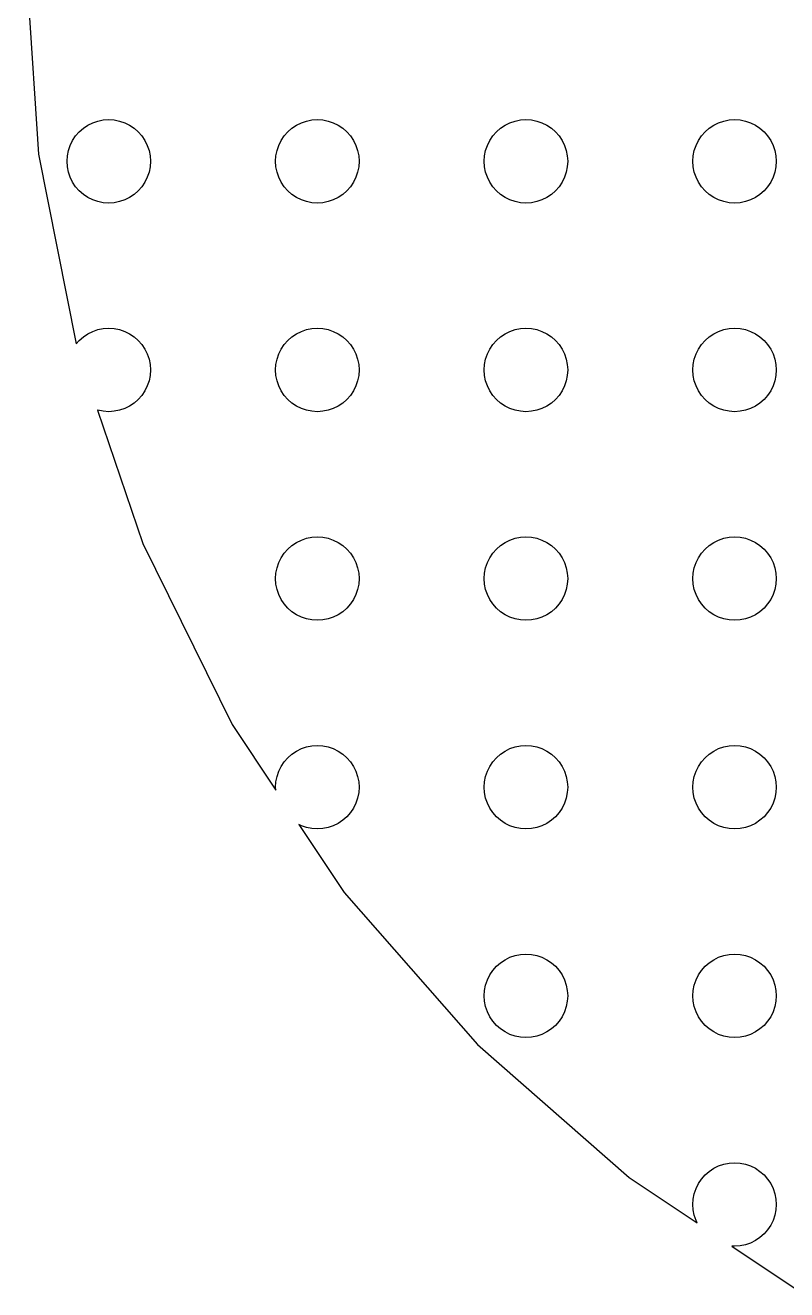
# Model space of a CAD drawing. Header units: metres. Extents: x -111 to 111, y -111 to 111.
# Drawn here: x -111 to -56.2, y -96.1 to -5.2 of the extents above; entities that cross this region are included whole.
import ezdxf

# ---------------------------------------------------------------- set-up
doc = ezdxf.new("R2010")
doc.units = ezdxf.units.M

msp = doc.modelspace()

# ---------------------------------------------------------------- linework, layer by layer
for p, q in [((-111, 0), (-110.05, -14.4884)), ((-107.121, -12.8787), (-106.826, -12.6199)), ((-106.826, -12.6199), (-106.5, -12.4019)), ((-106.5, -12.4019), (-106.148, -12.2283)), ((-106.148, -12.2283), (-105.776, -12.1022)), ((-105.776, -12.1022), (-105.392, -12.0257)), ((-105.392, -12.0257), (-105, -12)), ((-105, -12), (-104.608, -12.0257)), ((-104.608, -12.0257), (-104.224, -12.1022)), ((-104.224, -12.1022), (-103.852, -12.2283)), ((-103.852, -12.2283), (-103.5, -12.4019)), ((-103.5, -12.4019), (-103.174, -12.6199)), ((-103.174, -12.6199), (-102.879, -12.8787)), ((-92.1213, -12.8787), (-91.8263, -12.6199)), ((-91.8263, -12.6199), (-91.5, -12.4019)), ((-91.5, -12.4019), (-91.148, -12.2283)), ((-91.148, -12.2283), (-90.7765, -12.1022)), ((-90.7765, -12.1022), (-90.3916, -12.0257)), ((-90.3916, -12.0257), (-90, -12)), ((-90, -12), (-89.6084, -12.0257)), ((-89.6084, -12.0257), (-89.2235, -12.1022)), ((-89.2235, -12.1022), (-88.8519, -12.2283)), ((-88.8519, -12.2283), (-88.5, -12.4019)), ((-88.5, -12.4019), (-88.1737, -12.6199)), ((-88.1737, -12.6199), (-87.8787, -12.8787)), ((-77.1213, -12.8787), (-76.8263, -12.6199)), ((-76.8263, -12.6199), (-76.5, -12.4019)), ((-76.5, -12.4019), (-76.148, -12.2283)), ((-76.148, -12.2283), (-75.7765, -12.1022)), ((-75.7765, -12.1022), (-75.3916, -12.0257)), ((-75.3916, -12.0257), (-75, -12)), ((-75, -12), (-74.6084, -12.0257)), ((-74.6084, -12.0257), (-74.2235, -12.1022)), ((-74.2235, -12.1022), (-73.8519, -12.2283)), ((-73.8519, -12.2283), (-73.5, -12.4019)), ((-73.5, -12.4019), (-73.1737, -12.6199)), ((-73.1737, -12.6199), (-72.8787, -12.8787)), ((-62.1213, -12.8787), (-61.8263, -12.6199)), ((-61.8263, -12.6199), (-61.5, -12.4019)), ((-61.5, -12.4019), (-61.148, -12.2283)), ((-61.148, -12.2283), (-60.7765, -12.1022)), ((-60.7765, -12.1022), (-60.3916, -12.0257)), ((-60.3916, -12.0257), (-60, -12)), ((-60, -12), (-59.6084, -12.0257)), ((-59.6084, -12.0257), (-59.2235, -12.1022)), ((-59.2235, -12.1022), (-58.8519, -12.2283)), ((-58.8519, -12.2283), (-58.5, -12.4019)), ((-58.5, -12.4019), (-58.1737, -12.6199)), ((-58.1737, -12.6199), (-57.8787, -12.8787)), ((-107.772, -13.8519), (-107.598, -13.5)), ((-107.598, -13.5), (-107.38, -13.1737)), ((-107.38, -13.1737), (-107.121, -12.8787)), ((-102.879, -12.8787), (-102.62, -13.1737)), ((-102.62, -13.1737), (-102.402, -13.5)), ((-102.402, -13.5), (-102.228, -13.8519)), ((-92.7716, -13.8519), (-92.5981, -13.5)), ((-92.5981, -13.5), (-92.3801, -13.1737)), ((-92.3801, -13.1737), (-92.1213, -12.8787)), ((-87.8787, -12.8787), (-87.6199, -13.1737)), ((-87.6199, -13.1737), (-87.4019, -13.5)), ((-87.4019, -13.5), (-87.2284, -13.8519)), ((-77.7716, -13.8519), (-77.5981, -13.5)), ((-77.5981, -13.5), (-77.3801, -13.1737)), ((-77.3801, -13.1737), (-77.1213, -12.8787)), ((-72.8787, -12.8787), (-72.6199, -13.1737)), ((-72.6199, -13.1737), (-72.4019, -13.5)), ((-72.4019, -13.5), (-72.2284, -13.8519)), ((-62.7716, -13.8519), (-62.5981, -13.5)), ((-62.5981, -13.5), (-62.3801, -13.1737)), ((-62.3801, -13.1737), (-62.1213, -12.8787)), ((-57.8787, -12.8787), (-57.6199, -13.1737)), ((-57.6199, -13.1737), (-57.4019, -13.5)), ((-57.4019, -13.5), (-57.2284, -13.8519)), ((-110.05, -14.4884), (-107.338, -28.1255)), ((-107.974, -14.6084), (-107.898, -14.2235)), ((-107.898, -14.2235), (-107.772, -13.8519)), ((-102.228, -13.8519), (-102.102, -14.2235)), ((-102.102, -14.2235), (-102.026, -14.6084)), ((-92.9743, -14.6084), (-92.8978, -14.2235)), ((-92.8978, -14.2235), (-92.7716, -13.8519)), ((-87.2284, -13.8519), (-87.1022, -14.2235)), ((-87.1022, -14.2235), (-87.0257, -14.6084)), ((-77.9743, -14.6084), (-77.8978, -14.2235)), ((-77.8978, -14.2235), (-77.7716, -13.8519)), ((-72.2284, -13.8519), (-72.1022, -14.2235)), ((-72.1022, -14.2235), (-72.0257, -14.6084)), ((-62.9743, -14.6084), (-62.8978, -14.2235)), ((-62.8978, -14.2235), (-62.7716, -13.8519)), ((-57.2284, -13.8519), (-57.1022, -14.2235)), ((-57.1022, -14.2235), (-57.0257, -14.6084)), ((-108, -15), (-107.974, -14.6084)), ((-107.974, -15.3916), (-108, -15)), ((-107.898, -15.7764), (-107.974, -15.3916)), ((-102.026, -15.3916), (-102.102, -15.7764)), ((-102.026, -14.6084), (-102, -15)), ((-102, -15), (-102.026, -15.3916)), ((-93, -15), (-92.9743, -14.6084)), ((-92.9743, -15.3916), (-93, -15)), ((-92.8978, -15.7764), (-92.9743, -15.3916)), ((-87.0257, -15.3916), (-87.1022, -15.7764)), ((-87.0257, -14.6084), (-87, -15)), ((-87, -15), (-87.0257, -15.3916)), ((-78, -15), (-77.9743, -14.6084)), ((-77.9743, -15.3916), (-78, -15)), ((-77.8978, -15.7764), (-77.9743, -15.3916)), ((-72.0257, -15.3916), (-72.1022, -15.7764)), ((-72.0257, -14.6084), (-72, -15)), ((-72, -15), (-72.0257, -15.3916)), ((-63, -15), (-62.9743, -14.6084)), ((-62.9743, -15.3916), (-63, -15)), ((-62.8978, -15.7764), (-62.9743, -15.3916)), ((-57.0257, -15.3916), (-57.1022, -15.7764)), ((-57.0257, -14.6084), (-57, -15)), ((-57, -15), (-57.0257, -15.3916)), ((-107.772, -16.148), (-107.898, -15.7764)), ((-107.598, -16.5), (-107.772, -16.148)), ((-102.228, -16.148), (-102.402, -16.5)), ((-102.102, -15.7764), (-102.228, -16.148)), ((-92.7716, -16.148), (-92.8978, -15.7764)), ((-92.5981, -16.5), (-92.7716, -16.148)), ((-87.2284, -16.148), (-87.4019, -16.5)), ((-87.1022, -15.7764), (-87.2284, -16.148)), ((-77.7716, -16.148), (-77.8978, -15.7764)), ((-77.5981, -16.5), (-77.7716, -16.148)), ((-72.2284, -16.148), (-72.4019, -16.5)), ((-72.1022, -15.7764), (-72.2284, -16.148)), ((-62.7716, -16.148), (-62.8978, -15.7764)), ((-62.5981, -16.5), (-62.7716, -16.148)), ((-57.2284, -16.148), (-57.4019, -16.5)), ((-57.1022, -15.7764), (-57.2284, -16.148)), ((-107.38, -16.8263), (-107.598, -16.5)), ((-107.121, -17.1213), (-107.38, -16.8263)), ((-106.826, -17.3801), (-107.121, -17.1213)), ((-102.879, -17.1213), (-103.174, -17.3801)), ((-102.62, -16.8263), (-102.879, -17.1213)), ((-102.402, -16.5), (-102.62, -16.8263)), ((-92.3801, -16.8263), (-92.5981, -16.5)), ((-92.1213, -17.1213), (-92.3801, -16.8263)), ((-91.8263, -17.3801), (-92.1213, -17.1213)), ((-87.8787, -17.1213), (-88.1737, -17.3801)), ((-87.6199, -16.8263), (-87.8787, -17.1213)), ((-87.4019, -16.5), (-87.6199, -16.8263)), ((-77.3801, -16.8263), (-77.5981, -16.5)), ((-77.1213, -17.1213), (-77.3801, -16.8263)), ((-76.8263, -17.3801), (-77.1213, -17.1213)), ((-72.8787, -17.1213), (-73.1737, -17.3801)), ((-72.6199, -16.8263), (-72.8787, -17.1213)), ((-72.4019, -16.5), (-72.6199, -16.8263)), ((-62.3801, -16.8263), (-62.5981, -16.5)), ((-62.1213, -17.1213), (-62.3801, -16.8263)), ((-61.8263, -17.3801), (-62.1213, -17.1213)), ((-57.8787, -17.1213), (-58.1737, -17.3801)), ((-57.6199, -16.8263), (-57.8787, -17.1213)), ((-57.4019, -16.5), (-57.6199, -16.8263)), ((-106.5, -17.5981), (-106.826, -17.3801)), ((-106.148, -17.7716), (-106.5, -17.5981)), ((-105.776, -17.8978), (-106.148, -17.7716)), ((-105.392, -17.9743), (-105.776, -17.8978)), ((-105, -18), (-105.392, -17.9743)), ((-104.608, -17.9743), (-105, -18)), ((-104.224, -17.8978), (-104.608, -17.9743)), ((-103.852, -17.7716), (-104.224, -17.8978)), ((-103.5, -17.5981), (-103.852, -17.7716)), ((-103.174, -17.3801), (-103.5, -17.5981)), ((-91.5, -17.5981), (-91.8263, -17.3801)), ((-91.148, -17.7716), (-91.5, -17.5981)), ((-90.7765, -17.8978), (-91.148, -17.7716)), ((-90.3916, -17.9743), (-90.7765, -17.8978)), ((-90, -18), (-90.3916, -17.9743)), ((-89.6084, -17.9743), (-90, -18)), ((-89.2235, -17.8978), (-89.6084, -17.9743)), ((-88.8519, -17.7716), (-89.2235, -17.8978)), ((-88.5, -17.5981), (-88.8519, -17.7716)), ((-88.1737, -17.3801), (-88.5, -17.5981)), ((-76.5, -17.5981), (-76.8263, -17.3801)), ((-76.148, -17.7716), (-76.5, -17.5981)), ((-75.7765, -17.8978), (-76.148, -17.7716)), ((-75.3916, -17.9743), (-75.7765, -17.8978)), ((-75, -18), (-75.3916, -17.9743)), ((-74.6084, -17.9743), (-75, -18)), ((-74.2235, -17.8978), (-74.6084, -17.9743)), ((-73.8519, -17.7716), (-74.2235, -17.8978)), ((-73.5, -17.5981), (-73.8519, -17.7716)), ((-73.1737, -17.3801), (-73.5, -17.5981)), ((-61.5, -17.5981), (-61.8263, -17.3801)), ((-61.148, -17.7716), (-61.5, -17.5981)), ((-60.7765, -17.8978), (-61.148, -17.7716)), ((-60.3916, -17.9743), (-60.7765, -17.8978)), ((-60, -18), (-60.3916, -17.9743)), ((-59.6084, -17.9743), (-60, -18)), ((-59.2235, -17.8978), (-59.6084, -17.9743)), ((-58.8519, -17.7716), (-59.2235, -17.8978)), ((-58.5, -17.5981), (-58.8519, -17.7716)), ((-58.1737, -17.3801), (-58.5, -17.5981)), ((-106.5, -27.4019), (-106.148, -27.2283)), ((-106.148, -27.2283), (-105.776, -27.1022)), ((-105.776, -27.1022), (-105.392, -27.0257)), ((-105.392, -27.0257), (-105, -27)), ((-105, -27), (-104.608, -27.0257)), ((-104.608, -27.0257), (-104.224, -27.1022)), ((-104.224, -27.1022), (-103.852, -27.2283)), ((-103.852, -27.2283), (-103.5, -27.4019)), ((-91.5, -27.4019), (-91.148, -27.2283)), ((-91.148, -27.2283), (-90.7765, -27.1022)), ((-90.7765, -27.1022), (-90.3916, -27.0257)), ((-90.3916, -27.0257), (-90, -27)), ((-90, -27), (-89.6084, -27.0257)), ((-89.6084, -27.0257), (-89.2235, -27.1022)), ((-89.2235, -27.1022), (-88.8519, -27.2283)), ((-88.8519, -27.2283), (-88.5, -27.4019)), ((-76.5, -27.4019), (-76.148, -27.2283)), ((-76.148, -27.2283), (-75.7765, -27.1022)), ((-75.7765, -27.1022), (-75.3916, -27.0257)), ((-75.3916, -27.0257), (-75, -27)), ((-75, -27), (-74.6084, -27.0257)), ((-74.6084, -27.0257), (-74.2235, -27.1022)), ((-74.2235, -27.1022), (-73.8519, -27.2283)), ((-73.8519, -27.2283), (-73.5, -27.4019)), ((-61.5, -27.4019), (-61.148, -27.2283)), ((-61.148, -27.2283), (-60.7765, -27.1022)), ((-60.7765, -27.1022), (-60.3916, -27.0257)), ((-60.3916, -27.0257), (-60, -27)), ((-60, -27), (-59.6084, -27.0257)), ((-59.6084, -27.0257), (-59.2235, -27.1022)), ((-59.2235, -27.1022), (-58.8519, -27.2283)), ((-58.8519, -27.2283), (-58.5, -27.4019)), ((-107.338, -28.1255), (-107.121, -27.8787)), ((-107.121, -27.8787), (-106.826, -27.6199)), ((-106.826, -27.6199), (-106.5, -27.4019)), ((-103.5, -27.4019), (-103.174, -27.6199)), ((-103.174, -27.6199), (-102.879, -27.8787)), ((-102.879, -27.8787), (-102.62, -28.1737)), ((-102.62, -28.1737), (-102.402, -28.5)), ((-92.5981, -28.5), (-92.3801, -28.1737)), ((-92.3801, -28.1737), (-92.1213, -27.8787)), ((-92.1213, -27.8787), (-91.8263, -27.6199)), ((-91.8263, -27.6199), (-91.5, -27.4019)), ((-88.5, -27.4019), (-88.1737, -27.6199)), ((-88.1737, -27.6199), (-87.8787, -27.8787)), ((-87.8787, -27.8787), (-87.6199, -28.1737)), ((-87.6199, -28.1737), (-87.4019, -28.5)), ((-77.5981, -28.5), (-77.3801, -28.1737)), ((-77.3801, -28.1737), (-77.1213, -27.8787)), ((-77.1213, -27.8787), (-76.8263, -27.6199)), ((-76.8263, -27.6199), (-76.5, -27.4019)), ((-73.5, -27.4019), (-73.1737, -27.6199)), ((-73.1737, -27.6199), (-72.8787, -27.8787)), ((-72.8787, -27.8787), (-72.6199, -28.1737)), ((-72.6199, -28.1737), (-72.4019, -28.5)), ((-62.5981, -28.5), (-62.3801, -28.1737)), ((-62.3801, -28.1737), (-62.1213, -27.8787)), ((-62.1213, -27.8787), (-61.8263, -27.6199)), ((-61.8263, -27.6199), (-61.5, -27.4019)), ((-58.5, -27.4019), (-58.1737, -27.6199)), ((-58.1737, -27.6199), (-57.8787, -27.8787)), ((-57.8787, -27.8787), (-57.6199, -28.1737)), ((-57.6199, -28.1737), (-57.4019, -28.5)), ((-102.402, -28.5), (-102.228, -28.8519)), ((-102.228, -28.8519), (-102.102, -29.2235)), ((-92.8978, -29.2235), (-92.7716, -28.8519)), ((-92.7716, -28.8519), (-92.5981, -28.5)), ((-87.4019, -28.5), (-87.2284, -28.8519)), ((-87.2284, -28.8519), (-87.1022, -29.2235)), ((-77.8978, -29.2235), (-77.7716, -28.8519)), ((-77.7716, -28.8519), (-77.5981, -28.5)), ((-72.4019, -28.5), (-72.2284, -28.8519)), ((-72.2284, -28.8519), (-72.1022, -29.2235)), ((-62.8978, -29.2235), (-62.7716, -28.8519)), ((-62.7716, -28.8519), (-62.5981, -28.5)), ((-57.4019, -28.5), (-57.2284, -28.8519)), ((-57.2284, -28.8519), (-57.1022, -29.2235)), ((-102.102, -29.2235), (-102.026, -29.6084)), ((-102.026, -29.6084), (-102, -30)), ((-93, -30), (-92.9743, -29.6084)), ((-92.9743, -29.6084), (-92.8978, -29.2235)), ((-87.1022, -29.2235), (-87.0257, -29.6084)), ((-87.0257, -29.6084), (-87, -30)), ((-78, -30), (-77.9743, -29.6084)), ((-77.9743, -29.6084), (-77.8978, -29.2235)), ((-72.1022, -29.2235), (-72.0257, -29.6084)), ((-72.0257, -29.6084), (-72, -30)), ((-63, -30), (-62.9743, -29.6084)), ((-62.9743, -29.6084), (-62.8978, -29.2235)), ((-57.1022, -29.2235), (-57.0257, -29.6084)), ((-57.0257, -29.6084), (-57, -30)), ((-102.102, -30.7764), (-102.228, -31.148)), ((-102.026, -30.3916), (-102.102, -30.7764)), ((-102, -30), (-102.026, -30.3916)), ((-92.9743, -30.3916), (-93, -30)), ((-92.8978, -30.7764), (-92.9743, -30.3916)), ((-92.7716, -31.148), (-92.8978, -30.7764)), ((-87.1022, -30.7764), (-87.2284, -31.148)), ((-87.0257, -30.3916), (-87.1022, -30.7764)), ((-87, -30), (-87.0257, -30.3916)), ((-77.9743, -30.3916), (-78, -30)), ((-77.8978, -30.7764), (-77.9743, -30.3916)), ((-77.7716, -31.148), (-77.8978, -30.7764)), ((-72.1022, -30.7764), (-72.2284, -31.148)), ((-72.0257, -30.3916), (-72.1022, -30.7764)), ((-72, -30), (-72.0257, -30.3916)), ((-62.9743, -30.3916), (-63, -30)), ((-62.8978, -30.7764), (-62.9743, -30.3916)), ((-62.7716, -31.148), (-62.8978, -30.7764)), ((-57.1022, -30.7764), (-57.2284, -31.148)), ((-57.0257, -30.3916), (-57.1022, -30.7764)), ((-57, -30), (-57.0257, -30.3916)), ((-102.402, -31.5), (-102.62, -31.8263)), ((-102.228, -31.148), (-102.402, -31.5)), ((-92.5981, -31.5), (-92.7716, -31.148)), ((-92.3801, -31.8263), (-92.5981, -31.5)), ((-87.4019, -31.5), (-87.6199, -31.8263)), ((-87.2284, -31.148), (-87.4019, -31.5)), ((-77.5981, -31.5), (-77.7716, -31.148)), ((-77.3801, -31.8263), (-77.5981, -31.5)), ((-72.4019, -31.5), (-72.6199, -31.8263)), ((-72.2284, -31.148), (-72.4019, -31.5)), ((-62.5981, -31.5), (-62.7716, -31.148)), ((-62.3801, -31.8263), (-62.5981, -31.5)), ((-57.4019, -31.5), (-57.6199, -31.8263)), ((-57.2284, -31.148), (-57.4019, -31.5)), ((-103.5, -32.5981), (-103.852, -32.7716)), ((-103.174, -32.3801), (-103.5, -32.5981)), ((-102.879, -32.1213), (-103.174, -32.3801)), ((-102.62, -31.8263), (-102.879, -32.1213)), ((-92.1213, -32.1213), (-92.3801, -31.8263)), ((-91.8263, -32.3801), (-92.1213, -32.1213)), ((-91.5, -32.5981), (-91.8263, -32.3801)), ((-91.148, -32.7716), (-91.5, -32.5981)), ((-88.5, -32.5981), (-88.8519, -32.7716)), ((-88.1737, -32.3801), (-88.5, -32.5981)), ((-87.8787, -32.1213), (-88.1737, -32.3801)), ((-87.6199, -31.8263), (-87.8787, -32.1213)), ((-77.1213, -32.1213), (-77.3801, -31.8263)), ((-76.8263, -32.3801), (-77.1213, -32.1213)), ((-76.5, -32.5981), (-76.8263, -32.3801)), ((-76.148, -32.7716), (-76.5, -32.5981)), ((-73.5, -32.5981), (-73.8519, -32.7716)), ((-73.1737, -32.3801), (-73.5, -32.5981)), ((-72.8787, -32.1213), (-73.1737, -32.3801)), ((-72.6199, -31.8263), (-72.8787, -32.1213)), ((-62.1213, -32.1213), (-62.3801, -31.8263)), ((-61.8263, -32.3801), (-62.1213, -32.1213)), ((-61.5, -32.5981), (-61.8263, -32.3801)), ((-61.148, -32.7716), (-61.5, -32.5981)), ((-58.5, -32.5981), (-58.8519, -32.7716)), ((-58.1737, -32.3801), (-58.5, -32.5981)), ((-57.8787, -32.1213), (-58.1737, -32.3801)), ((-57.6199, -31.8263), (-57.8787, -32.1213)), ((-105.776, -32.8978), (-105.806, -32.8877)), ((-105.806, -32.8877), (-102.551, -42.4779)), ((-105.392, -32.9743), (-105.776, -32.8978)), ((-105, -33), (-105.392, -32.9743)), ((-104.608, -32.9743), (-105, -33)), ((-104.224, -32.8978), (-104.608, -32.9743)), ((-103.852, -32.7716), (-104.224, -32.8978)), ((-90.7765, -32.8978), (-91.148, -32.7716)), ((-90.3916, -32.9743), (-90.7765, -32.8978)), ((-90, -33), (-90.3916, -32.9743)), ((-89.6084, -32.9743), (-90, -33)), ((-89.2235, -32.8978), (-89.6084, -32.9743)), ((-88.8519, -32.7716), (-89.2235, -32.8978)), ((-75.7765, -32.8978), (-76.148, -32.7716)), ((-75.3916, -32.9743), (-75.7765, -32.8978)), ((-75, -33), (-75.3916, -32.9743)), ((-74.6084, -32.9743), (-75, -33)), ((-74.2235, -32.8978), (-74.6084, -32.9743)), ((-73.8519, -32.7716), (-74.2235, -32.8978)), ((-60.7765, -32.8978), (-61.148, -32.7716)), ((-60.3916, -32.9743), (-60.7765, -32.8978)), ((-60, -33), (-60.3916, -32.9743)), ((-59.6084, -32.9743), (-60, -33)), ((-59.2235, -32.8978), (-59.6084, -32.9743)), ((-58.8519, -32.7716), (-59.2235, -32.8978)), ((-102.551, -42.4779), (-96.1288, -55.5)), ((-92.1213, -42.8787), (-91.8263, -42.6199)), ((-91.8263, -42.6199), (-91.5, -42.4019)), ((-91.5, -42.4019), (-91.148, -42.2284)), ((-91.148, -42.2284), (-90.7765, -42.1022)), ((-90.7765, -42.1022), (-90.3916, -42.0257)), ((-90.3916, -42.0257), (-90, -42)), ((-90, -42), (-89.6084, -42.0257)), ((-89.6084, -42.0257), (-89.2235, -42.1022)), ((-89.2235, -42.1022), (-88.8519, -42.2284)), ((-88.8519, -42.2284), (-88.5, -42.4019)), ((-88.5, -42.4019), (-88.1737, -42.6199)), ((-88.1737, -42.6199), (-87.8787, -42.8787)), ((-77.1213, -42.8787), (-76.8263, -42.6199)), ((-76.8263, -42.6199), (-76.5, -42.4019)), ((-76.5, -42.4019), (-76.148, -42.2284)), ((-76.148, -42.2284), (-75.7765, -42.1022)), ((-75.7765, -42.1022), (-75.3916, -42.0257)), ((-75.3916, -42.0257), (-75, -42)), ((-75, -42), (-74.6084, -42.0257)), ((-74.6084, -42.0257), (-74.2235, -42.1022)), ((-74.2235, -42.1022), (-73.8519, -42.2284)), ((-73.8519, -42.2284), (-73.5, -42.4019)), ((-73.5, -42.4019), (-73.1737, -42.6199)), ((-73.1737, -42.6199), (-72.8787, -42.8787)), ((-62.1213, -42.8787), (-61.8263, -42.6199)), ((-61.8263, -42.6199), (-61.5, -42.4019)), ((-61.5, -42.4019), (-61.148, -42.2284)), ((-61.148, -42.2284), (-60.7765, -42.1022)), ((-60.7765, -42.1022), (-60.3916, -42.0257)), ((-60.3916, -42.0257), (-60, -42)), ((-60, -42), (-59.6084, -42.0257)), ((-59.6084, -42.0257), (-59.2235, -42.1022)), ((-59.2235, -42.1022), (-58.8519, -42.2284)), ((-58.8519, -42.2284), (-58.5, -42.4019)), ((-58.5, -42.4019), (-58.1737, -42.6199)), ((-58.1737, -42.6199), (-57.8787, -42.8787)), ((-92.7716, -43.8519), (-92.5981, -43.5)), ((-92.5981, -43.5), (-92.3801, -43.1737)), ((-92.3801, -43.1737), (-92.1213, -42.8787)), ((-87.8787, -42.8787), (-87.6199, -43.1737)), ((-87.6199, -43.1737), (-87.4019, -43.5)), ((-87.4019, -43.5), (-87.2284, -43.8519)), ((-77.7716, -43.8519), (-77.5981, -43.5)), ((-77.5981, -43.5), (-77.3801, -43.1737)), ((-77.3801, -43.1737), (-77.1213, -42.8787)), ((-72.8787, -42.8787), (-72.6199, -43.1737)), ((-72.6199, -43.1737), (-72.4019, -43.5)), ((-72.4019, -43.5), (-72.2284, -43.8519)), ((-62.7716, -43.8519), (-62.5981, -43.5)), ((-62.5981, -43.5), (-62.3801, -43.1737)), ((-62.3801, -43.1737), (-62.1213, -42.8787)), ((-57.8787, -42.8787), (-57.6199, -43.1737)), ((-57.6199, -43.1737), (-57.4019, -43.5)), ((-57.4019, -43.5), (-57.2284, -43.8519)), ((-92.9743, -44.6084), (-92.8978, -44.2235)), ((-92.8978, -44.2235), (-92.7716, -43.8519)), ((-87.2284, -43.8519), (-87.1022, -44.2235)), ((-87.1022, -44.2235), (-87.0257, -44.6084)), ((-77.9743, -44.6084), (-77.8978, -44.2235)), ((-77.8978, -44.2235), (-77.7716, -43.8519)), ((-72.2284, -43.8519), (-72.1022, -44.2235)), ((-72.1022, -44.2235), (-72.0257, -44.6084)), ((-62.9743, -44.6084), (-62.8978, -44.2235)), ((-62.8978, -44.2235), (-62.7716, -43.8519)), ((-57.2284, -43.8519), (-57.1022, -44.2235)), ((-57.1022, -44.2235), (-57.0257, -44.6084)), ((-93, -45), (-92.9743, -44.6084)), ((-92.9743, -45.3916), (-93, -45)), ((-92.8978, -45.7765), (-92.9743, -45.3916)), ((-87.0257, -45.3916), (-87.1022, -45.7765)), ((-87.0257, -44.6084), (-87, -45)), ((-87, -45), (-87.0257, -45.3916)), ((-78, -45), (-77.9743, -44.6084)), ((-77.9743, -45.3916), (-78, -45)), ((-77.8978, -45.7765), (-77.9743, -45.3916)), ((-72.0257, -45.3916), (-72.1022, -45.7765)), ((-72.0257, -44.6084), (-72, -45)), ((-72, -45), (-72.0257, -45.3916)), ((-63, -45), (-62.9743, -44.6084)), ((-62.9743, -45.3916), (-63, -45)), ((-62.8978, -45.7765), (-62.9743, -45.3916)), ((-57.0257, -45.3916), (-57.1022, -45.7765)), ((-57.0257, -44.6084), (-57, -45)), ((-57, -45), (-57.0257, -45.3916)), ((-92.7716, -46.148), (-92.8978, -45.7765)), ((-92.5981, -46.5), (-92.7716, -46.148)), ((-87.2284, -46.148), (-87.4019, -46.5)), ((-87.1022, -45.7765), (-87.2284, -46.148)), ((-77.7716, -46.148), (-77.8978, -45.7765)), ((-77.5981, -46.5), (-77.7716, -46.148)), ((-72.2284, -46.148), (-72.4019, -46.5)), ((-72.1022, -45.7765), (-72.2284, -46.148)), ((-62.7716, -46.148), (-62.8978, -45.7765)), ((-62.5981, -46.5), (-62.7716, -46.148)), ((-57.2284, -46.148), (-57.4019, -46.5)), ((-57.1022, -45.7765), (-57.2284, -46.148)), ((-92.3801, -46.8263), (-92.5981, -46.5)), ((-92.1213, -47.1213), (-92.3801, -46.8263)), ((-91.8263, -47.3801), (-92.1213, -47.1213)), ((-87.8787, -47.1213), (-88.1737, -47.3801)), ((-87.6199, -46.8263), (-87.8787, -47.1213)), ((-87.4019, -46.5), (-87.6199, -46.8263)), ((-77.3801, -46.8263), (-77.5981, -46.5)), ((-77.1213, -47.1213), (-77.3801, -46.8263)), ((-76.8263, -47.3801), (-77.1213, -47.1213)), ((-72.8787, -47.1213), (-73.1737, -47.3801)), ((-72.6199, -46.8263), (-72.8787, -47.1213)), ((-72.4019, -46.5), (-72.6199, -46.8263)), ((-62.3801, -46.8263), (-62.5981, -46.5)), ((-62.1213, -47.1213), (-62.3801, -46.8263)), ((-61.8263, -47.3801), (-62.1213, -47.1213)), ((-57.8787, -47.1213), (-58.1737, -47.3801)), ((-57.6199, -46.8263), (-57.8787, -47.1213)), ((-57.4019, -46.5), (-57.6199, -46.8263)), ((-91.5, -47.5981), (-91.8263, -47.3801)), ((-91.148, -47.7716), (-91.5, -47.5981)), ((-90.7765, -47.8978), (-91.148, -47.7716)), ((-90.3916, -47.9743), (-90.7765, -47.8978)), ((-90, -48), (-90.3916, -47.9743)), ((-89.6084, -47.9743), (-90, -48)), ((-89.2235, -47.8978), (-89.6084, -47.9743)), ((-88.8519, -47.7716), (-89.2235, -47.8978)), ((-88.5, -47.5981), (-88.8519, -47.7716)), ((-88.1737, -47.3801), (-88.5, -47.5981)), ((-76.5, -47.5981), (-76.8263, -47.3801)), ((-76.148, -47.7716), (-76.5, -47.5981)), ((-75.7765, -47.8978), (-76.148, -47.7716)), ((-75.3916, -47.9743), (-75.7765, -47.8978)), ((-75, -48), (-75.3916, -47.9743)), ((-74.6084, -47.9743), (-75, -48)), ((-74.2235, -47.8978), (-74.6084, -47.9743)), ((-73.8519, -47.7716), (-74.2235, -47.8978)), ((-73.5, -47.5981), (-73.8519, -47.7716)), ((-73.1737, -47.3801), (-73.5, -47.5981)), ((-61.5, -47.5981), (-61.8263, -47.3801)), ((-61.148, -47.7716), (-61.5, -47.5981)), ((-60.7765, -47.8978), (-61.148, -47.7716)), ((-60.3916, -47.9743), (-60.7765, -47.8978)), ((-60, -48), (-60.3916, -47.9743)), ((-59.6084, -47.9743), (-60, -48)), ((-59.2235, -47.8978), (-59.6084, -47.9743)), ((-58.8519, -47.7716), (-59.2235, -47.8978)), ((-58.5, -47.5981), (-58.8519, -47.7716)), ((-58.1737, -47.3801), (-58.5, -47.5981)), ((-96.1288, -55.5), (-92.9867, -60.2025)), ((-91.5, -57.4019), (-91.148, -57.2284)), ((-91.148, -57.2284), (-90.7765, -57.1022)), ((-90.7765, -57.1022), (-90.3916, -57.0257)), ((-90.3916, -57.0257), (-90, -57)), ((-90, -57), (-89.6084, -57.0257)), ((-89.6084, -57.0257), (-89.2235, -57.1022)), ((-89.2235, -57.1022), (-88.8519, -57.2284)), ((-88.8519, -57.2284), (-88.5, -57.4019)), ((-76.5, -57.4019), (-76.148, -57.2284)), ((-76.148, -57.2284), (-75.7765, -57.1022)), ((-75.7765, -57.1022), (-75.3916, -57.0257)), ((-75.3916, -57.0257), (-75, -57)), ((-75, -57), (-74.6084, -57.0257)), ((-74.6084, -57.0257), (-74.2235, -57.1022)), ((-74.2235, -57.1022), (-73.8519, -57.2284)), ((-73.8519, -57.2284), (-73.5, -57.4019)), ((-61.5, -57.4019), (-61.148, -57.2284)), ((-61.148, -57.2284), (-60.7765, -57.1022)), ((-60.7765, -57.1022), (-60.3916, -57.0257)), ((-60.3916, -57.0257), (-60, -57)), ((-60, -57), (-59.6084, -57.0257)), ((-59.6084, -57.0257), (-59.2235, -57.1022)), ((-59.2235, -57.1022), (-58.8519, -57.2284)), ((-58.8519, -57.2284), (-58.5, -57.4019)), ((-92.5981, -58.5), (-92.3801, -58.1737)), ((-92.3801, -58.1737), (-92.1213, -57.8787)), ((-92.1213, -57.8787), (-91.8263, -57.6199)), ((-91.8263, -57.6199), (-91.5, -57.4019)), ((-88.5, -57.4019), (-88.1737, -57.6199)), ((-88.1737, -57.6199), (-87.8787, -57.8787)), ((-87.8787, -57.8787), (-87.6199, -58.1737)), ((-87.6199, -58.1737), (-87.4019, -58.5)), ((-77.5981, -58.5), (-77.3801, -58.1737)), ((-77.3801, -58.1737), (-77.1213, -57.8787)), ((-77.1213, -57.8787), (-76.8263, -57.6199)), ((-76.8263, -57.6199), (-76.5, -57.4019)), ((-73.5, -57.4019), (-73.1737, -57.6199)), ((-73.1737, -57.6199), (-72.8787, -57.8787)), ((-72.8787, -57.8787), (-72.6199, -58.1737)), ((-72.6199, -58.1737), (-72.4019, -58.5)), ((-62.5981, -58.5), (-62.3801, -58.1737)), ((-62.3801, -58.1737), (-62.1213, -57.8787)), ((-62.1213, -57.8787), (-61.8263, -57.6199)), ((-61.8263, -57.6199), (-61.5, -57.4019)), ((-58.5, -57.4019), (-58.1737, -57.6199)), ((-58.1737, -57.6199), (-57.8787, -57.8787)), ((-57.8787, -57.8787), (-57.6199, -58.1737)), ((-57.6199, -58.1737), (-57.4019, -58.5)), ((-92.8978, -59.2235), (-92.7716, -58.8519)), ((-92.7716, -58.8519), (-92.5981, -58.5)), ((-87.4019, -58.5), (-87.2284, -58.8519)), ((-87.2284, -58.8519), (-87.1022, -59.2235)), ((-77.8978, -59.2235), (-77.7716, -58.8519)), ((-77.7716, -58.8519), (-77.5981, -58.5)), ((-72.4019, -58.5), (-72.2284, -58.8519)), ((-72.2284, -58.8519), (-72.1022, -59.2235)), ((-62.8978, -59.2235), (-62.7716, -58.8519)), ((-62.7716, -58.8519), (-62.5981, -58.5)), ((-57.4019, -58.5), (-57.2284, -58.8519)), ((-57.2284, -58.8519), (-57.1022, -59.2235)), ((-93, -60), (-92.9743, -59.6084)), ((-92.9743, -59.6084), (-92.8978, -59.2235)), ((-87.1022, -59.2235), (-87.0257, -59.6084)), ((-87.0257, -59.6084), (-87, -60)), ((-78, -60), (-77.9743, -59.6084)), ((-77.9743, -59.6084), (-77.8978, -59.2235)), ((-72.1022, -59.2235), (-72.0257, -59.6084)), ((-72.0257, -59.6084), (-72, -60)), ((-63, -60), (-62.9743, -59.6084)), ((-62.9743, -59.6084), (-62.8978, -59.2235)), ((-57.1022, -59.2235), (-57.0257, -59.6084)), ((-57.0257, -59.6084), (-57, -60)), ((-92.9867, -60.2025), (-93, -60)), ((-87.1022, -60.7765), (-87.2284, -61.148)), ((-87.0257, -60.3916), (-87.1022, -60.7765)), ((-87, -60), (-87.0257, -60.3916)), ((-77.9743, -60.3916), (-78, -60)), ((-77.8978, -60.7765), (-77.9743, -60.3916)), ((-77.7716, -61.148), (-77.8978, -60.7765)), ((-72.1022, -60.7765), (-72.2284, -61.148)), ((-72.0257, -60.3916), (-72.1022, -60.7765)), ((-72, -60), (-72.0257, -60.3916)), ((-62.9743, -60.3916), (-63, -60)), ((-62.8978, -60.7765), (-62.9743, -60.3916)), ((-62.7716, -61.148), (-62.8978, -60.7765)), ((-57.1022, -60.7765), (-57.2284, -61.148)), ((-57.0257, -60.3916), (-57.1022, -60.7765)), ((-57, -60), (-57.0257, -60.3916)), ((-87.4019, -61.5), (-87.6199, -61.8263)), ((-87.2284, -61.148), (-87.4019, -61.5)), ((-77.5981, -61.5), (-77.7716, -61.148)), ((-77.3801, -61.8263), (-77.5981, -61.5)), ((-72.4019, -61.5), (-72.6199, -61.8263)), ((-72.2284, -61.148), (-72.4019, -61.5)), ((-62.5981, -61.5), (-62.7716, -61.148)), ((-62.3801, -61.8263), (-62.5981, -61.5)), ((-57.4019, -61.5), (-57.6199, -61.8263)), ((-57.2284, -61.148), (-57.4019, -61.5)), ((-91.148, -62.7716), (-91.33, -62.6819)), ((-91.33, -62.6819), (-88.0622, -67.5725)), ((-88.5, -62.5981), (-88.8519, -62.7716)), ((-88.1737, -62.3801), (-88.5, -62.5981)), ((-87.8787, -62.1213), (-88.1737, -62.3801)), ((-87.6199, -61.8263), (-87.8787, -62.1213)), ((-77.1213, -62.1213), (-77.3801, -61.8263)), ((-76.8263, -62.3801), (-77.1213, -62.1213)), ((-76.5, -62.5981), (-76.8263, -62.3801)), ((-76.148, -62.7716), (-76.5, -62.5981)), ((-73.5, -62.5981), (-73.8519, -62.7716)), ((-73.1737, -62.3801), (-73.5, -62.5981)), ((-72.8787, -62.1213), (-73.1737, -62.3801)), ((-72.6199, -61.8263), (-72.8787, -62.1213)), ((-62.1213, -62.1213), (-62.3801, -61.8263)), ((-61.8263, -62.3801), (-62.1213, -62.1213)), ((-61.5, -62.5981), (-61.8263, -62.3801)), ((-61.148, -62.7716), (-61.5, -62.5981)), ((-58.5, -62.5981), (-58.8519, -62.7716)), ((-58.1737, -62.3801), (-58.5, -62.5981)), ((-57.8787, -62.1213), (-58.1737, -62.3801)), ((-57.6199, -61.8263), (-57.8787, -62.1213)), ((-90.7765, -62.8978), (-91.148, -62.7716)), ((-90.3916, -62.9743), (-90.7765, -62.8978)), ((-90, -63), (-90.3916, -62.9743)), ((-89.6084, -62.9743), (-90, -63)), ((-89.2235, -62.8978), (-89.6084, -62.9743)), ((-88.8519, -62.7716), (-89.2235, -62.8978)), ((-75.7765, -62.8978), (-76.148, -62.7716)), ((-75.3916, -62.9743), (-75.7765, -62.8978)), ((-75, -63), (-75.3916, -62.9743)), ((-74.6084, -62.9743), (-75, -63)), ((-74.2235, -62.8978), (-74.6084, -62.9743)), ((-73.8519, -62.7716), (-74.2235, -62.8978)), ((-60.7765, -62.8978), (-61.148, -62.7716)), ((-60.3916, -62.9743), (-60.7765, -62.8978)), ((-60, -63), (-60.3916, -62.9743)), ((-59.6084, -62.9743), (-60, -63)), ((-59.2235, -62.8978), (-59.6084, -62.9743)), ((-58.8519, -62.7716), (-59.2235, -62.8978)), ((-88.0622, -67.5725), (-78.4888, -78.4888)), ((-77.1213, -72.8787), (-76.8263, -72.6199)), ((-76.8263, -72.6199), (-76.5, -72.4019)), ((-76.5, -72.4019), (-76.148, -72.2284)), ((-76.148, -72.2284), (-75.7765, -72.1022)), ((-75.7765, -72.1022), (-75.3916, -72.0257)), ((-75.3916, -72.0257), (-75, -72)), ((-75, -72), (-74.6084, -72.0257)), ((-74.6084, -72.0257), (-74.2235, -72.1022)), ((-74.2235, -72.1022), (-73.8519, -72.2284)), ((-73.8519, -72.2284), (-73.5, -72.4019)), ((-73.5, -72.4019), (-73.1737, -72.6199)), ((-73.1737, -72.6199), (-72.8787, -72.8787)), ((-62.1213, -72.8787), (-61.8263, -72.6199)), ((-61.8263, -72.6199), (-61.5, -72.4019)), ((-61.5, -72.4019), (-61.148, -72.2284)), ((-61.148, -72.2284), (-60.7765, -72.1022)), ((-60.7765, -72.1022), (-60.3916, -72.0257)), ((-60.3916, -72.0257), (-60, -72)), ((-60, -72), (-59.6084, -72.0257)), ((-59.6084, -72.0257), (-59.2235, -72.1022)), ((-59.2235, -72.1022), (-58.8519, -72.2284)), ((-58.8519, -72.2284), (-58.5, -72.4019)), ((-58.5, -72.4019), (-58.1737, -72.6199)), ((-58.1737, -72.6199), (-57.8787, -72.8787)), ((-77.7716, -73.8519), (-77.5981, -73.5)), ((-77.5981, -73.5), (-77.3801, -73.1737)), ((-77.3801, -73.1737), (-77.1213, -72.8787)), ((-72.8787, -72.8787), (-72.6199, -73.1737)), ((-72.6199, -73.1737), (-72.4019, -73.5)), ((-72.4019, -73.5), (-72.2284, -73.8519)), ((-62.7716, -73.8519), (-62.5981, -73.5)), ((-62.5981, -73.5), (-62.3801, -73.1737)), ((-62.3801, -73.1737), (-62.1213, -72.8787)), ((-57.8787, -72.8787), (-57.6199, -73.1737)), ((-57.6199, -73.1737), (-57.4019, -73.5)), ((-57.4019, -73.5), (-57.2284, -73.8519)), ((-77.9743, -74.6084), (-77.8978, -74.2235)), ((-77.8978, -74.2235), (-77.7716, -73.8519)), ((-72.2284, -73.8519), (-72.1022, -74.2235)), ((-72.1022, -74.2235), (-72.0257, -74.6084)), ((-62.9743, -74.6084), (-62.8978, -74.2235)), ((-62.8978, -74.2235), (-62.7716, -73.8519)), ((-57.2284, -73.8519), (-57.1022, -74.2235)), ((-57.1022, -74.2235), (-57.0257, -74.6084)), ((-78, -75), (-77.9743, -74.6084)), ((-77.9743, -75.3916), (-78, -75)), ((-77.8978, -75.7765), (-77.9743, -75.3916)), ((-72.0257, -75.3916), (-72.1022, -75.7765)), ((-72.0257, -74.6084), (-72, -75)), ((-72, -75), (-72.0257, -75.3916)), ((-63, -75), (-62.9743, -74.6084)), ((-62.9743, -75.3916), (-63, -75)), ((-62.8978, -75.7765), (-62.9743, -75.3916)), ((-57.0257, -75.3916), (-57.1022, -75.7765)), ((-57.0257, -74.6084), (-57, -75)), ((-57, -75), (-57.0257, -75.3916)), ((-77.7716, -76.148), (-77.8978, -75.7765)), ((-77.5981, -76.5), (-77.7716, -76.148)), ((-72.2284, -76.148), (-72.4019, -76.5)), ((-72.1022, -75.7765), (-72.2284, -76.148)), ((-62.7716, -76.148), (-62.8978, -75.7765)), ((-62.5981, -76.5), (-62.7716, -76.148)), ((-57.2284, -76.148), (-57.4019, -76.5)), ((-57.1022, -75.7765), (-57.2284, -76.148)), ((-77.3801, -76.8263), (-77.5981, -76.5)), ((-77.1213, -77.1213), (-77.3801, -76.8263)), ((-76.8263, -77.3801), (-77.1213, -77.1213)), ((-72.8787, -77.1213), (-73.1737, -77.3801)), ((-72.6199, -76.8263), (-72.8787, -77.1213)), ((-72.4019, -76.5), (-72.6199, -76.8263)), ((-62.3801, -76.8263), (-62.5981, -76.5)), ((-62.1213, -77.1213), (-62.3801, -76.8263)), ((-61.8263, -77.3801), (-62.1213, -77.1213)), ((-57.8787, -77.1213), (-58.1737, -77.3801)), ((-57.6199, -76.8263), (-57.8787, -77.1213)), ((-57.4019, -76.5), (-57.6199, -76.8263)), ((-76.5, -77.5981), (-76.8263, -77.3801)), ((-76.148, -77.7716), (-76.5, -77.5981)), ((-75.7765, -77.8978), (-76.148, -77.7716)), ((-75.3916, -77.9743), (-75.7765, -77.8978)), ((-75, -78), (-75.3916, -77.9743)), ((-74.6084, -77.9743), (-75, -78)), ((-74.2235, -77.8978), (-74.6084, -77.9743)), ((-73.8519, -77.7716), (-74.2235, -77.8978)), ((-73.5, -77.5981), (-73.8519, -77.7716)), ((-73.1737, -77.3801), (-73.5, -77.5981)), ((-61.5, -77.5981), (-61.8263, -77.3801)), ((-61.148, -77.7716), (-61.5, -77.5981)), ((-60.7765, -77.8978), (-61.148, -77.7716)), ((-60.3916, -77.9743), (-60.7765, -77.8978)), ((-60, -78), (-60.3916, -77.9743)), ((-59.6084, -77.9743), (-60, -78)), ((-59.2235, -77.8978), (-59.6084, -77.9743)), ((-58.8519, -77.7716), (-59.2235, -77.8978)), ((-58.5, -77.5981), (-58.8519, -77.7716)), ((-58.1737, -77.3801), (-58.5, -77.5981)), ((-78.4888, -78.4888), (-67.5725, -88.0622)), ((-61.5, -87.4019), (-61.148, -87.2284)), ((-61.148, -87.2284), (-60.7765, -87.1022)), ((-60.7765, -87.1022), (-60.3916, -87.0257)), ((-60.3916, -87.0257), (-60, -87)), ((-60, -87), (-59.6084, -87.0257)), ((-59.6084, -87.0257), (-59.2235, -87.1022)), ((-59.2235, -87.1022), (-58.8519, -87.2284)), ((-58.8519, -87.2284), (-58.5, -87.4019)), ((-67.5725, -88.0622), (-62.6819, -91.33)), ((-62.5981, -88.5), (-62.3801, -88.1737)), ((-62.3801, -88.1737), (-62.1213, -87.8787)), ((-62.1213, -87.8787), (-61.8263, -87.6199)), ((-61.8263, -87.6199), (-61.5, -87.4019)), ((-58.5, -87.4019), (-58.1737, -87.6199)), ((-58.1737, -87.6199), (-57.8787, -87.8787)), ((-57.8787, -87.8787), (-57.6199, -88.1737)), ((-57.6199, -88.1737), (-57.4019, -88.5)), ((-62.8978, -89.2235), (-62.7716, -88.8519)), ((-62.7716, -88.8519), (-62.5981, -88.5)), ((-57.4019, -88.5), (-57.2284, -88.8519)), ((-57.2284, -88.8519), (-57.1022, -89.2235)), ((-63, -90), (-62.9743, -89.6084)), ((-62.9743, -89.6084), (-62.8978, -89.2235)), ((-57.1022, -89.2235), (-57.0257, -89.6084)), ((-57.0257, -89.6084), (-57, -90)), ((-62.9743, -90.3916), (-63, -90)), ((-62.8978, -90.7765), (-62.9743, -90.3916)), ((-62.7716, -91.148), (-62.8978, -90.7765)), ((-57.1022, -90.7765), (-57.2284, -91.148)), ((-57.0257, -90.3916), (-57.1022, -90.7765)), ((-57, -90), (-57.0257, -90.3916)), ((-62.6819, -91.33), (-62.7716, -91.148)), ((-57.4019, -91.5), (-57.6199, -91.8263)), ((-57.2284, -91.148), (-57.4019, -91.5)), ((-58.5, -92.5981), (-58.8519, -92.7716)), ((-58.1737, -92.3801), (-58.5, -92.5981)), ((-57.8787, -92.1213), (-58.1737, -92.3801)), ((-57.6199, -91.8263), (-57.8787, -92.1213)), ((-60, -93), (-60.2025, -92.9867)), ((-60.2025, -92.9867), (-55.5, -96.1288)), ((-59.6084, -92.9743), (-60, -93)), ((-59.2235, -92.8978), (-59.6084, -92.9743)), ((-58.8519, -92.7716), (-59.2235, -92.8978))]:
    msp.add_line(p, q)

doc.saveas('drawing.dxf')
